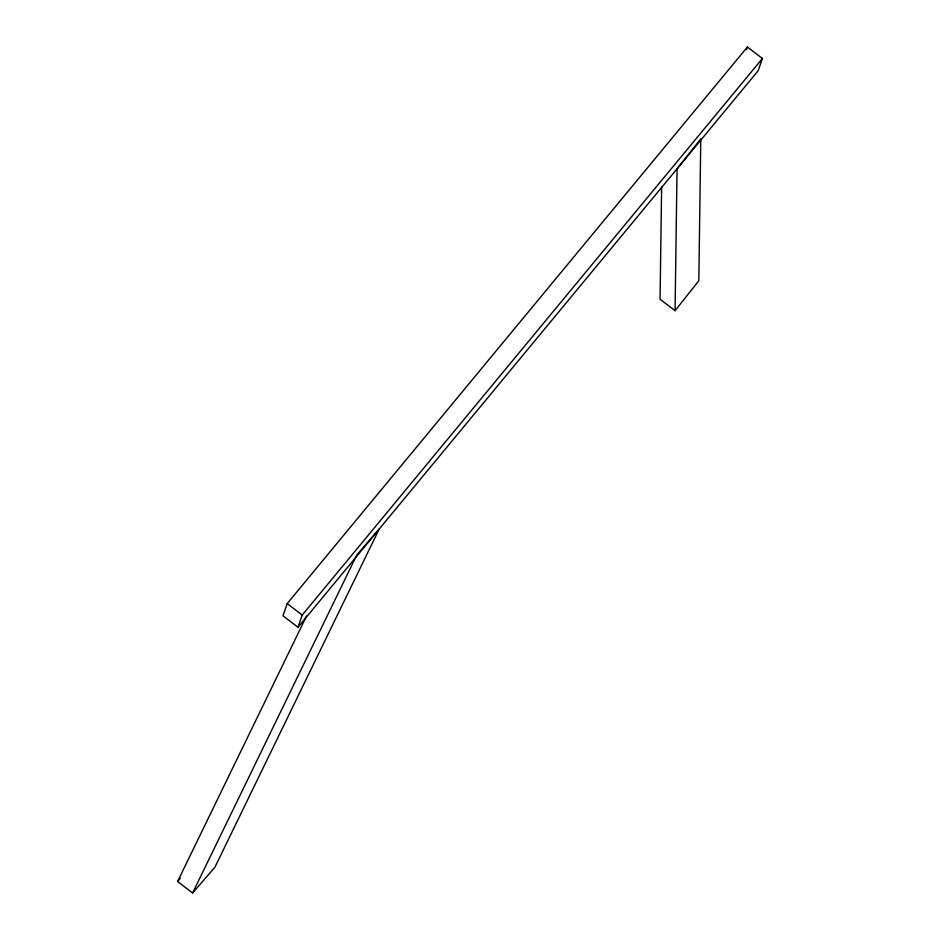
<?xml version="1.0" encoding="UTF-8"?>
<svg xmlns="http://www.w3.org/2000/svg" width="940" height="940" viewBox="0 0 940 940"><rect width="100%" height="100%" fill="white"/><g stroke="black" fill="none" stroke-linecap="round" stroke-linejoin="round"><path stroke-width="1.41" d="M661.631 186.578L660.068 299.202L675.073 310.694L698.82 280.755L700.782 138.885L677.047 168.824L675.073 310.694M287.205 603.586L282.975 615.77L297.992 627.274L758.192 70.688L762.411 58.503L747.406 47L287.205 603.586L302.21 615.089L297.992 627.274M746.466 49.703L747.406 47M192.594 893L356.859 554.847L379.137 529.138L214.872 867.291L192.594 893L177.589 881.497L306.558 615.994M302.21 615.089L762.411 58.503M177.589 881.497L180.374 878.289"/></g></svg>
